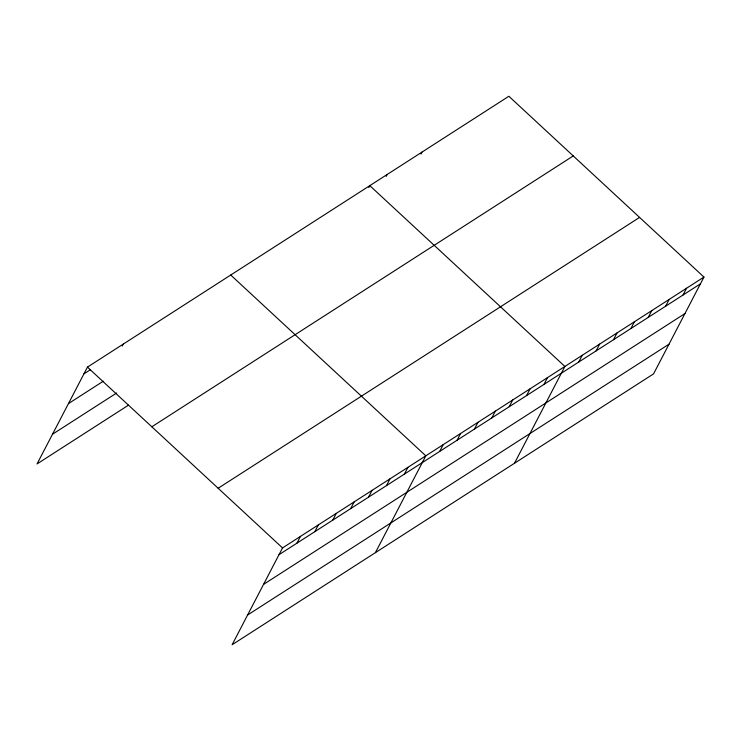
<?xml version="1.0" encoding="UTF-8"?>
<svg xmlns="http://www.w3.org/2000/svg" width="741" height="741" viewBox="0 0 741 741"><rect width="100%" height="100%" fill="white"/><g stroke="black" fill="none" stroke-linecap="round" stroke-linejoin="round"><path stroke-width="1.11" d="M703.95 277.069L282.525 547.923L232.128 644.735L653.553 373.881L703.95 277.069L508.872 96.265L87.447 367.119L37.05 463.931L128.489 405.16M122.256 346.038L123.265 344.102M368.796 187.584L369.805 185.648L564.883 366.452L514.486 463.255M386.181 176.414L387.182 174.478M420.944 154.063L421.953 152.137M296.909 543.181L300.429 536.41M314.814 531.668L318.343 524.906M332.728 520.163L336.257 513.393M350.641 508.65L354.161 501.879M368.555 497.137L372.075 490.366M386.459 485.624L389.988 478.853M404.373 474.12L407.893 467.349M375.409 552.638L425.806 455.835L230.729 275.031M439.663 451.426L443.192 444.665M457.049 440.256L460.578 433.485M474.435 429.085L477.954 422.314M491.82 417.915L495.34 411.144M509.206 406.744L512.726 399.973M526.582 395.564L530.111 388.793M543.968 384.394L547.497 377.623M578.74 362.053L582.259 355.282M596.125 350.873L599.645 344.111M613.502 339.702L617.031 332.931M630.887 328.532L634.416 321.761M648.273 317.361L651.802 310.59M665.659 306.181L669.179 299.42M683.045 295.011L686.564 288.24M83.918 373.89L90.522 369.648M68.45 403.604L103.332 381.189M52.518 434.217L116.615 393.017M151.822 426.788L573.247 155.934M218.141 488.263L639.576 217.409M278.996 554.694L700.43 283.84M263.527 584.408L684.962 313.554M247.596 615.021L669.021 344.167M87.447 367.119L282.525 547.923"/></g></svg>
